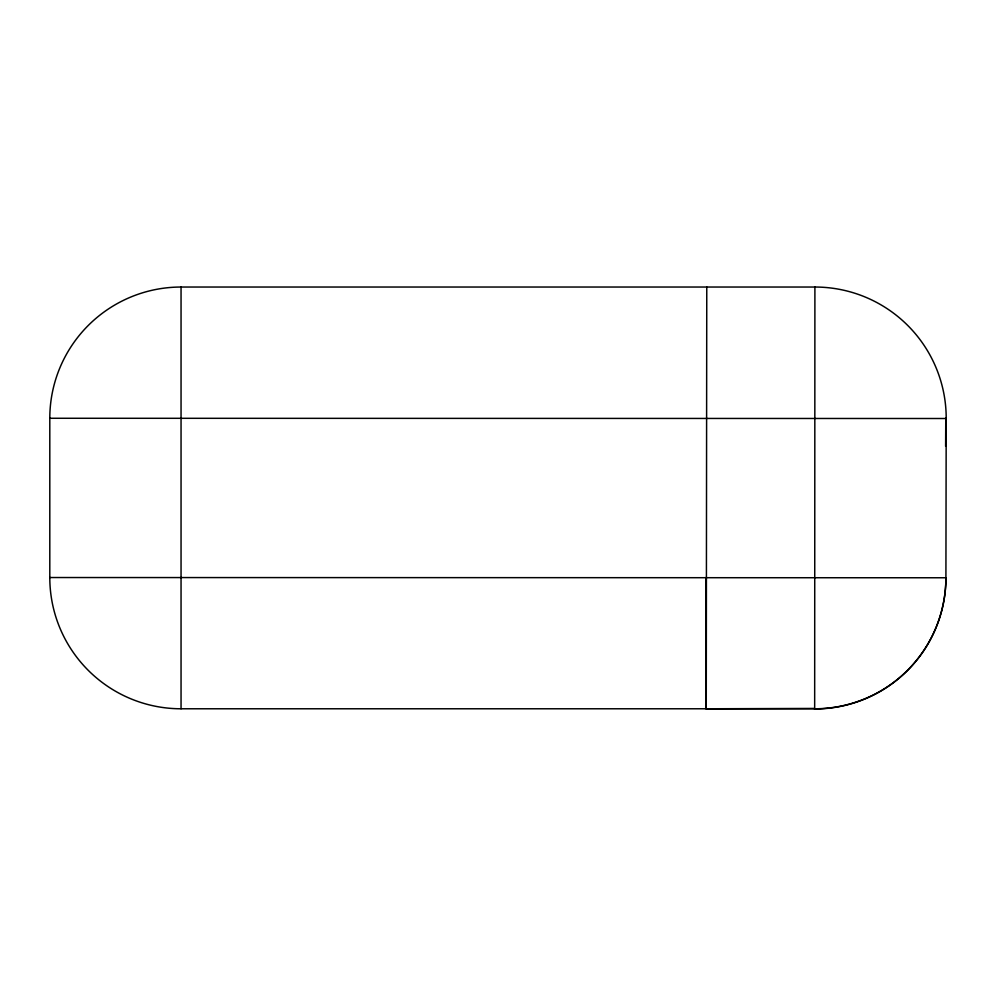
<?xml version="1.0" encoding="UTF-8"?>
<svg xmlns="http://www.w3.org/2000/svg" width="996" height="996" viewBox="0 0 996 996"><rect width="100%" height="100%" fill="white"/><g stroke="black" fill="none" stroke-linecap="round" stroke-linejoin="round"><path stroke-width="1.49" d="M706.015 577.531L706.015 708.779L814.429 708.442M49.8 577.531L945.914 577.767A131.248 131.248 0 0 1 814.666 708.779L181.048 708.779A131.248 131.248 0 0 1 49.8 577.531L49.8 418.27A131.248 131.248 0 0 1 181.048 287.035L814.952 287.035A131.248 131.248 0 0 1 946.2 418.507L945.914 577.966A131.248 131.248 0 0 1 814.429 708.965M706.774 287.035L706.251 708.779M49.8 418.27L946.2 418.507M945.777 418.27L945.615 446.283M814.902 287.035L814.666 708.779M181.048 287.035L181.048 708.779"/></g></svg>
